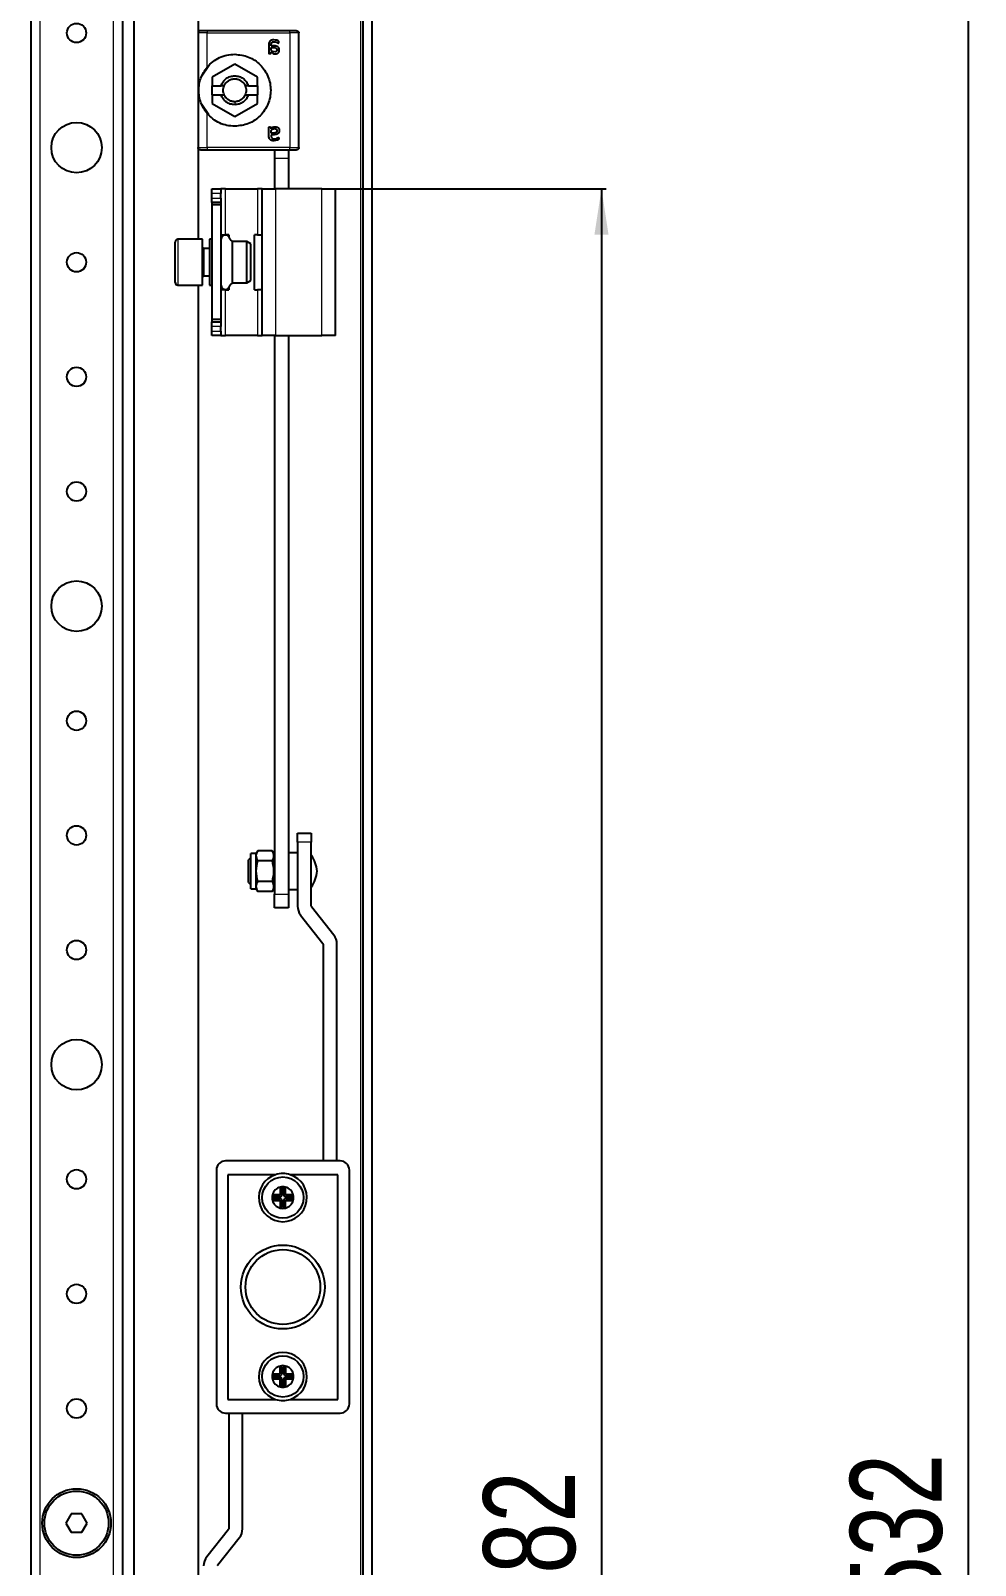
# Model space of a CAD drawing. Header units: millimetres. Extents: x -145 to 1282, y -1011 to 1043.
# Drawn here: x 1075.9 to 1281.9, y -10.5 to 324.1 of the extents above; entities that cross this region are included whole.
import ezdxf

# ---------------------------------------------------------------- set-up
doc = ezdxf.new("R2010")
doc.units = ezdxf.units.MM
doc.layers.add('FORMAT', color=7, linetype='Continuous')
doc.styles.add('SLDTEXTSTYLE0', font='TXT', dxfattribs={"width": 0.75})
doc.dimstyles.new('SLDDIMSTYLE0', dxfattribs={"dimtxt": 20, "dimasz": 10, "dimexe": 0, "dimexo": 0.0625, "dimgap": 5, "dimtad": 2, "dimdec": 1, "dimrnd": 1e-09, "dimzin": 12, "dimdsep": 46, "dimtxsty": 'SLDTEXTSTYLE0', "dimsah": 1, "dimcen": 0.09, "dimadec": 0, "dimazin": 3, "dimtfac": 1, "dimtofl": 0, "dimtmove": 0, "dimatfit": 3, "dimfxl": 0, "dimfrac": 2, "dimtolj": 1, "dimtzin": 12, "dimarcsym": 0})

# ---------------------------------------------------------------- blocks, each defined once
blk = doc.blocks.new('_D_5')
at = {"layer": 'FORMAT'}
for p, q in [((1142.38, 764.65), (1281.37, 764.65)), ((1280.37, 764.65), (1280.37, -767.35)), ((1142.38, -767.35), (1281.37, -767.35))]:
    blk.add_line(p, q, dxfattribs=at)
for points in [[(1280.37, 764.65), (1278.83, 754.65), (1281.91, 754.65)], [(1280.37, -767.35), (1281.91, -757.35), (1278.83, -757.35)]]:
    blk.add_solid(points, dxfattribs=at)
at = {"layer": 'FORMAT', "insert": (1254.59, -30.91), "char_height": 20, "attachment_point": 1, "rotation": 90, "style": 'SLDTEXTSTYLE0'}
blk.add_mtext('1532', dxfattribs=at)
blk = doc.blocks.new('_D_8')
at = {"layer": 'FORMAT'}
for p, q in [((1139.38, 289.65), (1201.37, 289.65)), ((1200.37, 289.65), (1200.37, -292.35)), ((1139.38, -292.35), (1201.37, -292.35))]:
    blk.add_line(p, q, dxfattribs=at)
for points in [[(1200.37, 289.65), (1198.83, 279.65), (1201.91, 279.65)], [(1200.37, -292.35), (1201.91, -282.35), (1198.83, -282.35)]]:
    blk.add_solid(points, dxfattribs=at)
at = {"layer": 'FORMAT', "insert": (1174.59, -23.52), "char_height": 20, "attachment_point": 1, "rotation": 90, "style": 'SLDTEXTSTYLE0'}
blk.add_mtext('582', dxfattribs=at)

msp = doc.modelspace()

# ---------------------------------------------------------------- linework, layer by layer
at = {"color": 7, "linetype": 'Continuous', "lineweight": 25}
for p, q in [((1148.37, -878.85), (1148.37, 876.15)), ((1150.37, -878.85), (1150.37, 876.15)), ((1098.37, 843.15), (1098.37, -845.85)), ((1075.87, 816.15), (1075.87, -818.85)), ((1095.87, 816.15), (1095.87, -818.85)), ((1112.37, 743.65), (1112.37, 323.82)), ((1112.37, 323.65), (1112.37, 298.65)), ((1132.37, 324.15), (1114.37, 324.15)), ((1132.97, 324.15), (1132.72, 324.15)), ((1134.37, 298.65), (1134.37, 323.65)), ((1127.81, 321.11), (1127.81, 319.24)), ((1128.26, 319.24), (1128.26, 319.52)), ((1128.34, 320.86), (1128.34, 321.07)), ((1128.72, 320.86), (1128.34, 320.86)), ((1128.34, 320.5), (1128.76, 320.5)), ((1128.34, 319.92), (1128.34, 320.5)), ((1113.19, 314.28), (1114.7, 316.53)), ((1120.37, 316.87), (1115.42, 314.01)), ((1125.32, 314.01), (1120.37, 316.87)), ((1115.42, 314.01), (1115.42, 312.15)), ((1115.42, 310.15), (1115.42, 312.15)), ((1115.42, 312.15), (1117.38, 312.15)), ((1118.07, 312.15), (1117.38, 312.15)), ((1123.35, 312.15), (1122.66, 312.15)), ((1123.35, 312.15), (1125.32, 312.15)), ((1125.32, 312.15), (1125.32, 314.01)), ((1125.32, 312.15), (1125.32, 310.15)), ((1114.7, 305.77), (1113.19, 308.02)), ((1115.42, 310.15), (1115.42, 308.29)), ((1115.42, 310.15), (1117.38, 310.15)), ((1115.42, 308.29), (1120.37, 305.43)), ((1117.38, 310.15), (1118.07, 310.15)), ((1120.37, 305.43), (1125.32, 308.29)), ((1122.66, 310.15), (1123.35, 310.15)), ((1123.35, 310.15), (1125.32, 310.15)), ((1125.32, 308.29), (1125.32, 310.15)), ((1127.81, 301.19), (1127.81, 303.06)), ((1128.26, 303.06), (1128.26, 302.78)), ((1128.34, 301.8), (1128.34, 302.38)), ((1128.76, 301.8), (1128.34, 301.8)), ((1128.72, 301.44), (1128.34, 301.44)), ((1128.34, 301.44), (1128.34, 301.22)), ((1112.37, 298.47), (1112.37, 278.65)), ((1114.37, 298.15), (1132.37, 298.15)), ((1129.07, 298.22), (1129.07, 296.35)), ((1132.07, 298.22), (1132.07, 296.35)), ((1132.72, 298.15), (1132.97, 298.15)), ((1129.07, 296.35), (1129.07, 289.65)), ((1132.07, 296.35), (1132.07, 289.65)), ((1115.37, 289.65), (1117.37, 289.65)), ((1115.37, 288.65), (1115.37, 289.65)), ((1115.37, 287.65), (1115.37, 288.65)), ((1117.37, 289.65), (1117.37, 288.65)), ((1118.37, 289.65), (1117.37, 289.65)), ((1117.37, 287.65), (1117.37, 288.65)), ((1118.37, 289.65), (1125.37, 289.65)), ((1126.37, 289.65), (1125.37, 289.65)), ((1126.37, 257.65), (1126.37, 289.65)), ((1126.37, 289.65), (1129.37, 289.65)), ((1139.37, 289.65), (1129.37, 289.65)), ((1139.37, 289.65), (1142.37, 289.65)), ((1142.37, 257.65), (1142.37, 289.65)), ((1115.37, 286.65), (1115.37, 287.65)), ((1117.37, 286.65), (1115.37, 286.65)), ((1115.37, 286.65), (1115.37, 286.15)), ((1117.37, 286.15), (1115.37, 286.15)), ((1115.37, 286.15), (1115.37, 261.15)), ((1117.37, 287.65), (1117.37, 286.65)), ((1117.37, 286.65), (1117.37, 286.15)), ((1117.37, 286.15), (1117.37, 261.15)), ((1107.37, 271.4), (1107.37, 278.05)), ((1113.37, 278.65), (1107.97, 278.65)), ((1113.37, 271.09), (1113.37, 278.65)), ((1115.37, 278.65), (1114.87, 278.65)), ((1114.87, 278.65), (1114.87, 277.44)), ((1117.37, 279.65), (1118.37, 279.65)), ((1119.07, 279.65), (1118.37, 279.65)), ((1119.07, 279.65), (1119.07, 279.2)), ((1123, 278.15), (1119.87, 278.15)), ((1119.87, 269.15), (1119.87, 278.15)), ((1123.87, 277.65), (1123, 278.15)), ((1123, 269.15), (1123, 278.15)), ((1124.67, 267.65), (1124.67, 279.65)), ((1125.37, 279.65), (1124.67, 279.65)), ((1125.37, 279.65), (1126.37, 279.65)), ((1114.87, 276.65), (1113.62, 276.65)), ((1114.87, 277.44), (1114.87, 268.65)), ((1123.87, 269.65), (1123.87, 277.65)), ((1107.37, 269.25), (1107.37, 271.4)), ((1107.97, 268.65), (1113.37, 268.65)), ((1112.37, 268.65), (1112.37, -271.35)), ((1113.37, 268.65), (1113.37, 271.09)), ((1113.62, 270.65), (1114.87, 270.65)), ((1114.87, 268.65), (1115.37, 268.65)), ((1119.07, 268.1), (1119.07, 267.65)), ((1119.87, 269.15), (1123, 269.15)), ((1123, 269.15), (1123.87, 269.65)), ((1118.37, 267.65), (1117.37, 267.65)), ((1118.37, 267.65), (1119.07, 267.65)), ((1124.67, 267.65), (1125.37, 267.65)), ((1126.37, 267.65), (1125.37, 267.65)), ((1117.37, 261.15), (1115.37, 261.15)), ((1115.37, 261.15), (1115.37, 260.65)), ((1117.37, 261.15), (1117.37, 260.65)), ((1115.37, 259.65), (1115.37, 260.65)), ((1115.37, 260.65), (1117.37, 260.65)), ((1115.37, 258.65), (1115.37, 259.65)), ((1115.37, 257.65), (1115.37, 258.65)), ((1117.37, 260.65), (1117.37, 259.65)), ((1117.37, 258.65), (1117.37, 259.65)), ((1117.37, 258.65), (1117.37, 257.65)), ((1117.37, 257.65), (1115.37, 257.65)), ((1117.37, 257.65), (1118.37, 257.65)), ((1125.37, 257.65), (1118.37, 257.65)), ((1125.37, 257.65), (1126.37, 257.65)), ((1129.37, 257.65), (1126.37, 257.65)), ((1129.07, 257.65), (1129.07, 135.85)), ((1129.37, 257.65), (1139.37, 257.65)), ((1132.07, 257.65), (1132.07, 135.85)), ((1142.37, 257.65), (1139.37, 257.65)), ((1134.07, 147.15), (1134.07, 149.15)), ((1134.07, 149.15), (1137.07, 149.15)), ((1137.07, 149.15), (1137.07, 147.15)), ((1125.07, 144.7), (1123.87, 144.7)), ((1123.87, 140.85), (1123.87, 144.7)), ((1125.41, 145.3), (1125.07, 144.7)), ((1125.07, 140.85), (1125.07, 144.7)), ((1128.52, 145.3), (1125.41, 145.3)), ((1128.87, 144.7), (1128.52, 145.3)), ((1128.87, 144.7), (1128.87, 137)), ((1134.07, 144.85), (1132.07, 144.85)), ((1134.07, 147.15), (1134.07, 133.22)), ((1137.07, 133.22), (1137.07, 147.15)), ((1123.87, 143.8), (1123.37, 143.3)), ((1123.37, 138.4), (1123.37, 143.3)), ((1123.87, 137), (1123.87, 140.85)), ((1125.07, 137), (1125.07, 140.85)), ((1128.52, 143.07), (1125.41, 143.07)), ((1129.07, 143.8), (1128.87, 143.8)), ((1123.37, 138.4), (1123.87, 137.9)), ((1128.52, 138.62), (1125.41, 138.62)), ((1128.87, 137.9), (1129.07, 137.9)), ((1123.87, 137), (1125.07, 137)), ((1125.07, 137), (1125.41, 136.4)), ((1128.52, 136.4), (1125.41, 136.4)), ((1128.52, 136.4), (1128.87, 137)), ((1129.07, 132.85), (1129.07, 135.85)), ((1132.07, 136.85), (1134.07, 136.85)), ((1132.07, 135.85), (1132.07, 132.85)), ((1132.07, 132.85), (1129.07, 132.85)), ((1134.75, 131.24), (1139.62, 125.06)), ((1141.98, 126.92), (1137.11, 133.1)), ((1139.67, 124.94), (1139.67, 77.65)), ((1142.67, 77.65), (1142.67, 124.94)), ((1143.37, 77.65), (1118.37, 77.65)), ((1116.37, 75.65), (1116.37, 24.65)), ((1118.87, 74.65), (1118.87, 25.65)), ((1129.26, 74.65), (1118.87, 74.65)), ((1142.87, 74.65), (1132.47, 74.65)), ((1142.87, 25.65), (1142.87, 74.65)), ((1145.37, 24.65), (1145.37, 75.65)), ((1130.27, 71.92), (1130.27, 70.35)), ((1130.7, 71.56), (1130.27, 71.92)), ((1130.7, 71.56), (1130.7, 70.35)), ((1131.03, 71.56), (1131.47, 71.92)), ((1131.03, 70.35), (1131.03, 71.56)), ((1131.47, 70.35), (1131.47, 71.92)), ((1130.17, 70.25), (1128.59, 70.25)), ((1128.96, 69.81), (1128.59, 70.25)), ((1128.96, 69.49), (1128.59, 69.05)), ((1128.59, 69.05), (1130.17, 69.05)), ((1130.17, 69.81), (1128.96, 69.81)), ((1128.96, 69.49), (1130.17, 69.49)), ((1130.27, 68.95), (1130.27, 67.38)), ((1130.7, 67.74), (1130.27, 67.38)), ((1130.7, 68.95), (1130.7, 67.74)), ((1131.03, 67.74), (1131.03, 68.95)), ((1131.03, 67.74), (1131.47, 67.38)), ((1131.47, 67.38), (1131.47, 68.95)), ((1133.14, 70.25), (1131.57, 70.25)), ((1132.77, 69.81), (1131.57, 69.81)), ((1131.57, 69.49), (1132.77, 69.49)), ((1131.57, 69.05), (1133.14, 69.05)), ((1132.77, 69.81), (1133.14, 70.25)), ((1132.77, 69.49), (1133.14, 69.05)), ((1128.96, 30.81), (1128.59, 31.25)), ((1128.59, 31.25), (1130.17, 31.25)), ((1128.96, 30.49), (1128.59, 30.05)), ((1128.96, 30.81), (1130.17, 30.81)), ((1130.17, 30.49), (1128.96, 30.49)), ((1130.27, 31.35), (1130.27, 32.92)), ((1130.7, 32.56), (1130.27, 32.92)), ((1130.7, 31.35), (1130.7, 32.56)), ((1131.03, 32.56), (1131.47, 32.92)), ((1131.03, 32.56), (1131.03, 31.35)), ((1131.47, 32.92), (1131.47, 31.35)), ((1131.57, 31.25), (1133.14, 31.25)), ((1131.57, 30.81), (1132.77, 30.81)), ((1132.77, 30.49), (1131.57, 30.49)), ((1132.77, 30.81), (1133.14, 31.25)), ((1132.77, 30.49), (1133.14, 30.05)), ((1130.17, 30.05), (1128.59, 30.05)), ((1130.27, 28.38), (1130.27, 29.95)), ((1130.7, 28.74), (1130.27, 28.38)), ((1130.7, 28.74), (1130.7, 29.95)), ((1131.03, 29.95), (1131.03, 28.74)), ((1131.03, 28.74), (1131.47, 28.38)), ((1131.47, 29.95), (1131.47, 28.38)), ((1133.14, 30.05), (1131.57, 30.05)), ((1118.87, 25.65), (1129.26, 25.65)), ((1132.47, 25.65), (1142.87, 25.65)), ((1118.37, 22.65), (1143.37, 22.65)), ((1119.07, 22.65), (1119.07, -2.58)), ((1122.07, -2.58), (1122.07, 22.65)), ((1084.71, 0.65), (1083.56, -1.35)), ((1087.02, 0.65), (1084.71, 0.65)), ((1088.17, -1.35), (1087.02, 0.65)), ((1083.56, -1.35), (1084.71, -3.35)), ((1087.02, -3.35), (1088.17, -1.35)), ((1119.02, -2.71), (1114.26, -8.68)), ((1084.71, -3.35), (1087.02, -3.35)), ((1116.61, -10.55), (1121.37, -4.58))]:
    msp.add_line(p, q, dxfattribs=at)
at = {"color": 8, "linetype": 'Continuous', "lineweight": 18}
for p, q in [((1147.77, 873.55), (1147.77, -876.25)), ((1077.87, 816.15), (1077.87, -818.85)), ((1093.87, 816.15), (1093.87, -818.85)), ((1114.37, 316.21), (1114.37, 323.65)), ((1114.37, 323.65), (1132.37, 323.65)), ((1132.37, 323.65), (1132.37, 298.65)), ((1120.37, 308.65), (1120.37, 308)), ((1114.37, 298.65), (1114.37, 306.09)), ((1132.37, 298.65), (1114.37, 298.65)), ((1129.07, 296.35), (1132.07, 296.35)), ((1117.37, 288.65), (1115.37, 288.65)), ((1118.37, 279.65), (1118.37, 289.65)), ((1125.37, 289.65), (1125.37, 279.65)), ((1129.37, 257.65), (1129.37, 289.65)), ((1139.37, 257.65), (1139.37, 289.65)), ((1115.37, 287.65), (1117.37, 287.65)), ((1107.97, 278.65), (1107.97, 271.09)), ((1113.62, 276.65), (1113.62, 270.65)), ((1107.97, 271.09), (1107.97, 268.65)), ((1118.37, 257.65), (1118.37, 267.65)), ((1125.37, 267.65), (1125.37, 257.65)), ((1117.37, 259.65), (1115.37, 259.65)), ((1115.37, 258.65), (1117.37, 258.65)), ((1137.07, 147.15), (1134.07, 147.15)), ((1129.07, 135.85), (1132.07, 135.85)), ((1130.7, 70.35), (1130.27, 70.35)), ((1131.03, 70.35), (1131.47, 70.35)), ((1130.17, 69.81), (1130.17, 70.25)), ((1130.17, 69.49), (1130.17, 69.05)), ((1130.7, 68.95), (1130.27, 68.95)), ((1131.03, 68.95), (1131.47, 68.95)), ((1131.57, 69.81), (1131.57, 70.25)), ((1131.57, 69.49), (1131.57, 69.05)), ((1130.17, 30.81), (1130.17, 31.25)), ((1130.17, 30.49), (1130.17, 30.05)), ((1130.7, 31.35), (1130.27, 31.35)), ((1131.03, 31.35), (1131.47, 31.35)), ((1131.57, 30.81), (1131.57, 31.25)), ((1131.57, 30.49), (1131.57, 30.05)), ((1130.7, 29.95), (1130.27, 29.95)), ((1131.03, 29.95), (1131.47, 29.95))]:
    msp.add_line(p, q, dxfattribs=at)
at = {"color": 7, "linetype": 'Continuous', "lineweight": 25}
for centre, radius in [((1085.87, 323.65), 2.1), ((1085.87, 298.65), 5.5), ((1085.87, 273.65), 2.1), ((1085.87, 248.65), 2.1), ((1085.87, 223.65), 2.1), ((1085.87, 198.65), 5.5), ((1085.87, 173.65), 2.1), ((1085.87, 148.65), 2.1), ((1085.87, 123.65), 2.1), ((1085.87, 98.65), 5.5), ((1085.87, 73.65), 2.1), ((1130.87, 69.65), 4.5), ((1130.87, 50.15), 9.15), ((1130.87, 50.15), 8.15), ((1085.87, 48.65), 2.1), ((1130.87, 30.65), 4.5), ((1085.87, 23.65), 2.1), ((1085.87, -1.35), 7.5), ((1085.87, -1.35), 7)]:
    msp.add_circle(centre, radius, dxfattribs=at)
for centre, radius, start, end in [((1107.97, 278.05), 0.6, 90, 180), ((1113.62, 276.9), 0.25, 180, 270), ((1107.97, 269.25), 0.6, 180, 270), ((1113.62, 270.4), 0.25, 90, 180), ((1130.42, 139.89), 8, 6.8819, 33.8709), ((1130.42, 141.81), 8, 326.1291, 353.1181), ((1137.27, 133.22), 3.2, 180, 218.264), ((1137.27, 133.22), 0.2, 180, 218.264), ((1139.47, 124.94), 0.2, 0, 38.264), ((1139.47, 124.94), 3.2, 0, 38.264), ((1118.37, 75.65), 2, 90, 180), ((1143.37, 75.65), 2, 0, 90), ((1130.87, 69.65), 5.25, 107.7528, 72.2472), ((1130.87, 69.65), 5.25, 72.2472, 107.7528), ((1130.87, 69.65), 2.35, 104.7925, 165.2075), ((1130.17, 70.35), 0.1, 270, 0), ((1130.17, 70.35), 0.537, 270, 0), ((1130.87, 69.65), 2.35, 75.2075, 104.7925), ((1130.87, 69.65), 1.91, 85.1056, 94.8944), ((1131.57, 70.35), 0.537, 180, 270), ((1130.87, 69.65), 2.35, 14.7925, 75.2075), ((1131.57, 70.35), 0.1, 180, 270), ((1130.87, 69.65), 2.35, 165.2075, 194.7925), ((1130.87, 69.65), 2.35, 194.7925, 255.2075), ((1130.87, 69.65), 1.91, 175.1056, 184.8944), ((1130.17, 68.95), 0.537, 0, 90), ((1130.17, 68.95), 0.1, 0, 90), ((1130.87, 69.65), 2.35, 255.2075, 284.7925), ((1130.87, 69.65), 1.91, 265.1056, 274.8944), ((1131.57, 68.95), 0.537, 90, 180), ((1130.87, 69.65), 2.35, 284.7925, 345.2075), ((1131.57, 68.95), 0.1, 90, 180), ((1130.87, 69.65), 1.91, 355.1056, 4.8944), ((1130.87, 69.65), 2.35, 345.2075, 14.7925), ((1130.87, 30.65), 5.25, 287.7528, 252.2472), ((1130.87, 30.65), 2.35, 165.2075, 194.7925), ((1130.87, 30.65), 2.35, 104.7925, 165.2075), ((1130.87, 30.65), 1.91, 175.1056, 184.8944), ((1130.17, 31.35), 0.1, 270, 0), ((1130.17, 31.35), 0.537, 270, 0), ((1130.17, 29.95), 0.537, 0, 90), ((1130.87, 30.65), 2.35, 75.2075, 104.7925), ((1130.87, 30.65), 1.91, 85.1056, 94.8944), ((1131.57, 31.35), 0.537, 180, 270), ((1131.57, 29.95), 0.537, 90, 180), ((1130.87, 30.65), 2.35, 14.7925, 75.2075), ((1131.57, 31.35), 0.1, 180, 270), ((1130.87, 30.65), 1.91, 355.1056, 4.8944), ((1130.87, 30.65), 2.35, 345.2075, 14.7925), ((1130.87, 30.65), 2.35, 194.7925, 255.2075), ((1130.17, 29.95), 0.1, 0, 90), ((1130.87, 30.65), 2.35, 255.2075, 284.7925), ((1130.87, 30.65), 1.91, 265.1056, 274.8944), ((1130.87, 30.65), 2.35, 284.7925, 345.2075), ((1131.57, 29.95), 0.1, 90, 180), ((1118.37, 24.65), 2, 180, 270), ((1130.87, 30.65), 5.25, 252.2472, 287.7528), ((1143.37, 24.65), 2, 270, 0), ((1118.87, -2.58), 0.2, 321.4416, 0), ((1118.87, -2.58), 3.2, 321.4416, 0), ((1116.77, -10.67), 3.2, 141.4416, 180), ((1116.77, -10.67), 0.2, 141.4416, 180)]:
    msp.add_arc(centre, radius, start, end, dxfattribs=at)
for points in [[(1112.87, 324.15), (1112.8, 324.14), (1112.67, 324.13), (1112.5, 324.01), (1112.39, 323.85), (1112.37, 323.72), (1112.37, 323.65)], [(1114.37, 324.15), (1114.17, 324.15), (1113.78, 324.15), (1113.28, 324.15), (1112.93, 324.15), (1112.89, 324.15), (1112.87, 324.15)], [(1133.87, 324.15), (1133.84, 324.15), (1133.8, 324.15), (1133.45, 324.15), (1132.95, 324.15), (1132.56, 324.15), (1132.37, 324.15)], [(1133.87, 324.15), (1133.93, 324.14), (1134.06, 324.13), (1134.23, 324.01), (1134.34, 323.85), (1134.36, 323.72), (1134.37, 323.65)], [(1114.37, 316.21), (1114.76, 316.62), (1115.55, 317.45), (1117.03, 318.32), (1118.66, 318.89), (1119.8, 318.96), (1120.37, 319)], [(1120.37, 319), (1121.39, 318.88), (1123.45, 318.65), (1126.06, 316.83), (1127.81, 314.24), (1128.42, 311.15), (1127.81, 308.06), (1126.06, 305.47), (1123.45, 303.65), (1121.39, 303.42), (1120.37, 303.3)], [(1117.38, 312.15), (1117.51, 312.45), (1117.77, 313.05), (1118.5, 313.75), (1119.38, 314.2), (1120.37, 314.35), (1121.35, 314.2), (1122.23, 313.75), (1122.96, 313.05), (1123.22, 312.45), (1123.35, 312.15)], [(1118.07, 310.15), (1118.01, 310.31), (1117.9, 310.63), (1117.85, 311.15), (1117.9, 311.67), (1118.01, 311.99), (1118.07, 312.15)], [(1118.07, 312.15), (1118.19, 312.36), (1118.42, 312.79), (1118.98, 313.27), (1119.64, 313.59), (1120.12, 313.63), (1120.37, 313.65)], [(1120.37, 313.65), (1120.61, 313.63), (1121.09, 313.59), (1121.75, 313.27), (1122.31, 312.79), (1122.54, 312.36), (1122.66, 312.15)], [(1122.66, 312.15), (1122.72, 311.99), (1122.83, 311.67), (1122.88, 311.15), (1122.83, 310.63), (1122.72, 310.31), (1122.66, 310.15)], [(1120.37, 308), (1120.04, 308.03), (1119.38, 308.09), (1118.5, 308.56), (1117.77, 309.25), (1117.51, 309.85), (1117.38, 310.15)], [(1120.37, 308.65), (1120.12, 308.67), (1119.64, 308.71), (1118.98, 309.03), (1118.42, 309.51), (1118.19, 309.94), (1118.07, 310.15)], [(1123.35, 310.15), (1123.22, 309.85), (1122.96, 309.25), (1122.23, 308.56), (1121.35, 308.09), (1120.69, 308.03), (1120.37, 308)], [(1122.66, 310.15), (1122.54, 309.94), (1122.31, 309.51), (1121.75, 309.03), (1121.09, 308.71), (1120.61, 308.67), (1120.37, 308.65)], [(1120.37, 303.3), (1119.8, 303.34), (1118.66, 303.41), (1117.03, 303.98), (1115.55, 304.85), (1114.76, 305.68), (1114.37, 306.09)], [(1112.87, 298.15), (1112.8, 298.16), (1112.67, 298.17), (1112.5, 298.29), (1112.39, 298.45), (1112.37, 298.58), (1112.37, 298.65)], [(1112.87, 298.15), (1112.89, 298.15), (1112.93, 298.15), (1113.28, 298.15), (1113.78, 298.15), (1114.17, 298.15), (1114.37, 298.15)], [(1132.37, 298.15), (1132.56, 298.15), (1132.95, 298.15), (1133.45, 298.15), (1133.8, 298.15), (1133.84, 298.15), (1133.87, 298.15)], [(1134.37, 298.65), (1134.36, 298.58), (1134.34, 298.45), (1134.23, 298.29), (1134.06, 298.17), (1133.93, 298.16), (1133.87, 298.15)]]:
    msp.add_open_spline(points, degree=3, dxfattribs=at)
at = {"color": 8, "linetype": 'Continuous', "lineweight": 18}
for points in [[(1114.37, 323.65), (1114.1, 323.65), (1113.58, 323.65), (1112.92, 323.65), (1112.46, 323.65), (1112.4, 323.65), (1112.37, 323.65)], [(1114.37, 324.15), (1114.37, 324.14), (1114.37, 324.13), (1114.37, 324.01), (1114.37, 323.85), (1114.37, 323.72), (1114.37, 323.65)], [(1132.37, 323.65), (1132.37, 323.72), (1132.37, 323.85), (1132.37, 324.01), (1132.37, 324.13), (1132.37, 324.14), (1132.37, 324.15)], [(1134.37, 323.65), (1134.33, 323.65), (1134.27, 323.65), (1133.81, 323.65), (1133.15, 323.65), (1132.63, 323.65), (1132.37, 323.65)], [(1112.37, 298.65), (1112.4, 298.65), (1112.46, 298.65), (1112.92, 298.65), (1113.58, 298.65), (1114.1, 298.65), (1114.37, 298.65)], [(1114.37, 298.65), (1114.37, 298.58), (1114.37, 298.45), (1114.37, 298.29), (1114.37, 298.17), (1114.37, 298.16), (1114.37, 298.15)], [(1132.37, 298.15), (1132.37, 298.16), (1132.37, 298.17), (1132.37, 298.29), (1132.37, 298.45), (1132.37, 298.58), (1132.37, 298.65)], [(1132.37, 298.65), (1132.63, 298.65), (1133.15, 298.65), (1133.81, 298.65), (1134.27, 298.65), (1134.33, 298.65), (1134.37, 298.65)]]:
    msp.add_open_spline(points, degree=3, dxfattribs=at)
at = {"color": 7, "linetype": 'Continuous', "lineweight": 25}
for points, knots in [([(1128.92, 322.15), (1128.77, 322.14), (1128.55, 322.13), (1128.27, 322.04), (1128.08, 321.92), (1127.94, 321.75), (1127.82, 321.48), (1127.81, 321.25), (1127.81, 321.11)], [0, 0, 0, 0, 0.2500888, 0.3824952, 0.5002586, 0.6221632, 0.7501335, 1, 1, 1, 1]), ([(1128.34, 321.07), (1128.34, 321.16), (1128.35, 321.3), (1128.4, 321.47), (1128.48, 321.58), (1128.58, 321.66), (1128.71, 321.71), (1128.84, 321.74), (1128.93, 321.74), (1128.97, 321.74)], [0, 0, 0, 0, 0.250023, 0.382539, 0.499802, 0.620838, 0.749652, 0.874777, 1, 1, 1, 1]), ([(1129.98, 321.65), (1129.98, 321.71), (1129.98, 321.79), (1129.92, 321.88), (1129.78, 321.97), (1129.45, 322.1), (1129.13, 322.13), (1128.92, 322.15)], [0, 0, 0, 0, 0.124693, 0.187182, 0.249773, 0.500039, 1, 1, 1, 1]), ([(1128.97, 321.74), (1129.13, 321.72), (1129.38, 321.69), (1129.63, 321.57), (1129.75, 321.5), (1129.82, 321.46), (1129.86, 321.45), (1129.88, 321.44)], [0, 0, 0, 0, 0.4986996, 0.7495075, 0.8749492, 0.9467834, 1, 1, 1, 1]), ([(1129.88, 321.44), (1129.89, 321.45), (1129.91, 321.45), (1129.93, 321.46), (1129.94, 321.47), (1129.96, 321.49), (1129.97, 321.53), (1129.98, 321.58), (1129.98, 321.62), (1129.98, 321.64), (1129.98, 321.65)], [0, 0, 0, 0, 0.128825, 0.180169, 0.243397, 0.36986, 0.499864, 0.749649, 0.843476, 1, 1, 1, 1]), ([(1127.81, 319.24), (1127.81, 319.23), (1127.81, 319.21), (1127.82, 319.19), (1127.85, 319.17), (1127.92, 319.15), (1127.99, 319.15), (1128.04, 319.15)], [0, 0, 0, 0, 0.124881, 0.183376, 0.250934, 0.500336, 1, 1, 1, 1]), ([(1128.04, 319.15), (1128.08, 319.15), (1128.15, 319.15), (1128.22, 319.17), (1128.25, 319.19), (1128.26, 319.21), (1128.26, 319.23), (1128.26, 319.24)], [0, 0, 0, 0, 0.499718, 0.749437, 0.810587, 0.875078, 1, 1, 1, 1]), ([(1128.26, 319.52), (1128.39, 319.41), (1128.57, 319.24), (1128.85, 319.13), (1129.02, 319.1), (1129.1, 319.09), (1129.14, 319.09)], [0, 0, 0, 0, 0.499113, 0.749325, 0.874665, 1, 1, 1, 1]), ([(1129.06, 319.5), (1128.99, 319.51), (1128.84, 319.52), (1128.58, 319.66), (1128.43, 319.81), (1128.34, 319.92)], [0, 0, 0, 0, 0.249939, 0.499864, 1, 1, 1, 1]), ([(1130.1, 319.93), (1130.1, 320.01), (1130.09, 320.17), (1129.99, 320.39), (1129.84, 320.56), (1129.57, 320.73), (1129.18, 320.84), (1128.87, 320.85), (1128.72, 320.86)], [0, 0, 0, 0, 0.125049, 0.249886, 0.370856, 0.49982, 0.749609, 1, 1, 1, 1]), ([(1128.76, 320.5), (1128.87, 320.5), (1129.05, 320.49), (1129.27, 320.43), (1129.42, 320.34), (1129.51, 320.24), (1129.56, 320.11), (1129.57, 320.02), (1129.57, 319.97)], [0, 0, 0, 0, 0.279652, 0.500248, 0.629485, 0.750186, 0.875763, 1, 1, 1, 1]), ([(1129.57, 319.97), (1129.57, 319.91), (1129.56, 319.81), (1129.49, 319.69), (1129.43, 319.62), (1129.35, 319.56), (1129.25, 319.53), (1129.16, 319.51), (1129.09, 319.5), (1129.06, 319.5)], [0, 0, 0, 0, 0.249168, 0.373635, 0.49939, 0.619394, 0.749656, 0.87477, 1, 1, 1, 1]), ([(1129.14, 319.09), (1129.26, 319.1), (1129.44, 319.11), (1129.67, 319.2), (1129.82, 319.29), (1129.95, 319.42), (1130.07, 319.63), (1130.09, 319.81), (1130.1, 319.93)], [0, 0, 0, 0, 0.25007, 0.379181, 0.500499, 0.62417, 0.750842, 1, 1, 1, 1]), ([(1114.37, 306.09), (1114.08, 306.47), (1113.51, 307.22), (1112.95, 308.47), (1112.6, 309.75), (1112.47, 311.15), (1112.6, 312.55), (1112.95, 313.83), (1113.51, 315.08), (1114.08, 315.83), (1114.37, 316.21)], [0, 0, 0, 0, 0.125762, 0.25037, 0.375307, 0.500139, 0.62481, 0.749763, 0.874888, 1, 1, 1, 1]), ([(1127.81, 303.06), (1127.81, 303.07), (1127.81, 303.09), (1127.82, 303.11), (1127.85, 303.13), (1127.92, 303.15), (1127.99, 303.15), (1128.04, 303.15)], [0, 0, 0, 0, 0.124884, 0.186377, 0.250914, 0.500322, 1, 1, 1, 1]), ([(1128.04, 303.15), (1128.08, 303.15), (1128.14, 303.15), (1128.21, 303.13), (1128.23, 303.12), (1128.25, 303.11), (1128.26, 303.09), (1128.26, 303.07), (1128.26, 303.06)], [0, 0, 0, 0, 0.499162, 0.644242, 0.749698, 0.813605, 0.875217, 1, 1, 1, 1]), ([(1128.26, 302.78), (1128.39, 302.89), (1128.58, 303.06), (1128.89, 303.19), (1129.06, 303.2), (1129.14, 303.21)], [0, 0, 0, 0, 0.499364, 0.749701, 1, 1, 1, 1]), ([(1128.34, 302.38), (1128.43, 302.49), (1128.58, 302.65), (1128.81, 302.76), (1128.95, 302.79), (1129.02, 302.8), (1129.06, 302.8)], [0, 0, 0, 0, 0.4997651, 0.7495043, 0.8747708, 1, 1, 1, 1]), ([(1130.1, 302.36), (1130.1, 302.33), (1130.1, 302.25), (1130.07, 302.09), (1129.99, 301.91), (1129.83, 301.73), (1129.57, 301.57), (1129.18, 301.46), (1128.87, 301.45), (1128.72, 301.44)], [0, 0, 0, 0, 0.0626366, 0.1252782, 0.2500723, 0.3748405, 0.4999941, 0.7496958, 1, 1, 1, 1]), ([(1129.57, 302.33), (1129.57, 302.28), (1129.56, 302.19), (1129.51, 302.06), (1129.42, 301.96), (1129.27, 301.87), (1129.05, 301.81), (1128.87, 301.8), (1128.76, 301.8)], [0, 0, 0, 0, 0.124446, 0.249795, 0.37, 0.499734, 0.719932, 1, 1, 1, 1]), ([(1129.06, 302.8), (1129.12, 302.79), (1129.22, 302.79), (1129.35, 302.74), (1129.43, 302.68), (1129.49, 302.61), (1129.54, 302.52), (1129.57, 302.42), (1129.57, 302.36), (1129.57, 302.33)], [0, 0, 0, 0, 0.2496231, 0.3771401, 0.499734, 0.6227303, 0.7498125, 0.8748762, 1, 1, 1, 1]), ([(1129.14, 303.21), (1129.26, 303.2), (1129.44, 303.19), (1129.67, 303.1), (1129.82, 303.01), (1129.95, 302.88), (1130.07, 302.67), (1130.09, 302.49), (1130.1, 302.36)], [0, 0, 0, 0, 0.25007, 0.379559, 0.500499, 0.624556, 0.750843, 1, 1, 1, 1]), ([(1128.92, 300.15), (1128.84, 300.15), (1128.7, 300.15), (1128.48, 300.19), (1128.27, 300.26), (1128.08, 300.38), (1127.94, 300.55), (1127.82, 300.82), (1127.81, 301.04), (1127.81, 301.19)], [0, 0, 0, 0, 0.125255, 0.250437, 0.383066, 0.500493, 0.622629, 0.75025, 1, 1, 1, 1]), ([(1128.34, 301.22), (1128.34, 301.18), (1128.34, 301.09), (1128.36, 300.96), (1128.4, 300.83), (1128.48, 300.72), (1128.58, 300.64), (1128.75, 300.57), (1128.89, 300.57), (1128.97, 300.56)], [0, 0, 0, 0, 0.125295, 0.250514, 0.383518, 0.50035, 0.621938, 0.750243, 1, 1, 1, 1]), ([(1129.98, 300.65), (1129.98, 300.62), (1129.98, 300.57), (1129.97, 300.48), (1129.92, 300.42), (1129.78, 300.33), (1129.45, 300.2), (1129.13, 300.17), (1128.92, 300.15)], [0, 0, 0, 0, 0.062686, 0.125173, 0.187628, 0.250185, 0.500314, 1, 1, 1, 1]), ([(1128.97, 300.56), (1129.14, 300.58), (1129.45, 300.6), (1129.71, 300.81), (1129.86, 300.85), (1129.88, 300.86)], [0, 0, 0, 0, 0.498852, 0.946609, 1, 1, 1, 1]), ([(1129.88, 300.86), (1129.89, 300.85), (1129.91, 300.85), (1129.93, 300.84), (1129.94, 300.83), (1129.96, 300.81), (1129.98, 300.74), (1129.98, 300.69), (1129.98, 300.65)], [0, 0, 0, 0, 0.13107, 0.182437, 0.243796, 0.371388, 0.500442, 1, 1, 1, 1]), ([(1119.87, 278.15), (1119.69, 278.3), (1119.34, 278.61), (1119.15, 279.18), (1118.78, 279.48), (1118.45, 279.61), (1118.09, 279.58), (1117.74, 279.39), (1117.49, 279.03), (1117.41, 278.73), (1117.37, 278.58)], [0, 0, 0, 0, 0.185676, 0.371025, 0.466937, 0.562172, 0.656347, 0.751553, 0.873842, 1, 1, 1, 1]), ([(1117.37, 268.72), (1117.41, 268.57), (1117.49, 268.27), (1117.74, 267.91), (1118.09, 267.72), (1118.45, 267.69), (1118.78, 267.82), (1119.15, 268.12), (1119.34, 268.69), (1119.69, 269), (1119.87, 269.15)], [0, 0, 0, 0, 0.126158, 0.248447, 0.343653, 0.437828, 0.533063, 0.628975, 0.814324, 1, 1, 1, 1]), ([(1125.41, 143.07), (1125.23, 143.47), (1124.9, 144.22), (1125.25, 144.96), (1125.41, 145.3)], [0, 0, 0, 0, 0.534707, 1, 1, 1, 1]), ([(1128.52, 145.3), (1128.7, 144.9), (1129.03, 144.16), (1128.68, 143.42), (1128.52, 143.07)], [0, 0, 0, 0, 0.534707, 1, 1, 1, 1]), ([(1125.41, 138.62), (1125.24, 139.38), (1124.9, 140.86), (1125.24, 142.35), (1125.41, 143.07)], [0, 0, 0, 0, 0.508481, 1, 1, 1, 1]), ([(1128.52, 143.07), (1128.69, 142.32), (1129.03, 140.84), (1128.69, 139.35), (1128.52, 138.62)], [0, 0, 0, 0, 0.508481, 1, 1, 1, 1]), ([(1125.41, 136.4), (1125.23, 136.8), (1124.9, 137.54), (1125.25, 138.28), (1125.41, 138.62)], [0, 0, 0, 0, 0.534707, 1, 1, 1, 1]), ([(1128.52, 138.62), (1128.7, 138.23), (1129.03, 137.48), (1128.68, 136.74), (1128.52, 136.4)], [0, 0, 0, 0, 0.534707, 1, 1, 1, 1])]:
    msp.add_open_spline(points, degree=3, knots=knots, dxfattribs=at)

# ---------------------------------------------------------------- dimensions: what is measured, and where the dimension line sits
at = {"layer": 'FORMAT'}
for base, p1, p2, picture, middle in [((1280.37, -767.35), (1142.37, 764.65), (1142.37, -767.35), '_D_5', (1280.37, -1.35)), ((1200.37, -292.35), (1139.37, 289.65), (1139.37, -292.35), '_D_8', (1200.37, -1.35))]:
    dim = msp.add_linear_dim(base=base, p1=p1, p2=p2, angle=90, dimstyle='SLDDIMSTYLE0', dxfattribs=at)
    dim.commit()
    dim.dimension.update_dxf_attribs({"geometry": picture, "text_midpoint": middle, "dimtype": 160})

doc.saveas('drawing.dxf')
